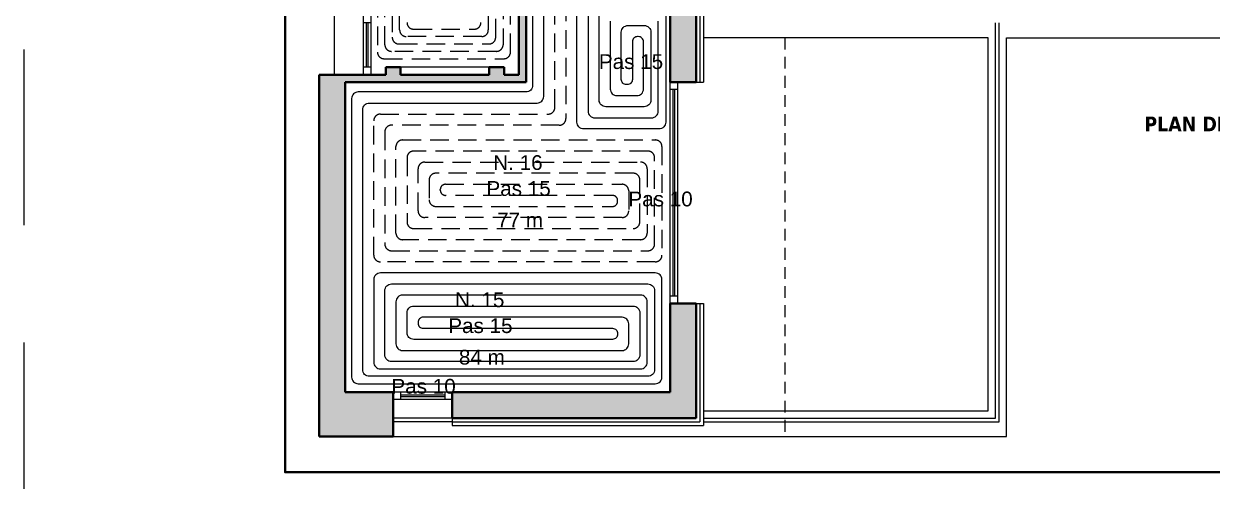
# Model space of a CAD drawing. Header units: millimetres. Extents: x 898 to 1196, y 229 to 443.
# Drawn here: x 1153.16 to 1169.25, y 336.93 to 343.12 of the extents above; entities that cross this region are included whole.
import ezdxf

# ---------------------------------------------------------------- set-up
doc = ezdxf.new("R2010")
doc.units = ezdxf.units.MM
for name, pattern in [('DASHED2', [0.375, 0.25, -0.125]), ('HIDDEN2', [4.7625, 3.175, -1.5875]), ('Projeté', [3.96875, 2.38125, -1.5875]), ('TRATTEGGIATA', [0.75, 0.5, -0.25])]:
    doc.linetypes.add(name, pattern=pattern)
for name, color, linetype in [('02-mandata', 1, 'Continuous'), ('Texte', 2, 'Continuous'), ('TEXTE CH SOL', 7, 'Continuous')]:
    doc.layers.add(name, color=color, linetype=linetype)
for name, color, linetype, lineweight in [('03-ritorno', 5, 'TRATTEGGIATA', 25), ('A-FLOR-OVHD', 1, 'Projeté', 18), ('p allége', 1, 'Continuous', 20), ('p caché', 3, 'HIDDEN2', 20), ('p hachure', 253, 'Continuous', 15), ('p menuiserie', 5, 'Continuous', 20), ('p mur', 7, 'Continuous', 40)]:
    doc.layers.add(name, color=color, linetype=linetype, lineweight=lineweight)
doc.styles.add('sansserif', font='SANSS___.TTF', dxfattribs={"width": 0.7})

# ---------------------------------------------------------------- blocks, each defined once
blk = doc.blocks.new('*U24')
at = {"layer": 'p menuiserie'}
for p, q in [((0.8, 0), (0, 0)), ((0.8, -0.1), (0, -0.1)), ((0.1, 0), (0.1, -0.1)), ((0.7, -0.04), (0.1, -0.04)), ((0.7, -0.06), (0.1, -0.06)), ((0.7, 0), (0.7, -0.1))]:
    blk.add_line(p, q, dxfattribs=at)
blk = doc.blocks.new('*U25')
at = {"layer": 'p menuiserie'}
for p, q in [((0.8, 0), (0, 0)), ((0.8, -0.1), (0, -0.1)), ((0.1, 0), (0.1, -0.1)), ((0.7, -0.04), (0.1, -0.04)), ((0.7, -0.06), (0.1, -0.06)), ((0.7, 0), (0.7, -0.1))]:
    blk.add_line(p, q, dxfattribs=at)
blk = doc.blocks.new('*U26')
at = {"layer": 'p menuiserie'}
for p, q in [((3, 0), (0, 0)), ((3, -0.1), (0, -0.1)), ((0.1, 0), (0.1, -0.1)), ((2.9, -0.04), (0.1, -0.04)), ((2.9, -0.06), (0.1, -0.06)), ((2.9, 0), (2.9, -0.1))]:
    blk.add_line(p, q, dxfattribs=at)

msp = doc.modelspace()

# ---------------------------------------------------------------- hatches: boundary and pattern name
at = {"layer": 'p hachure', "transparency": 33554559}
h = msp.add_hatch(color=256, dxfattribs=at)
h.dxf.hatch_style = 1
h.paths.add_polyline_path([(1162.363, 343.234), (1162.263, 343.234), (1162.263, 342.334), (1161.913, 342.334), (1161.913, 343.484), (1161.163, 343.484), (1161.163, 345.884), (1161.863, 345.884), (1161.863, 345.784), (1161.263, 345.784), (1161.263, 343.584), (1162.363, 343.584)])
h = msp.add_hatch(color=256, dxfattribs=at)
h.dxf.hatch_style = 1
h.paths.add_polyline_path([(1157.513, 342.334), (1159.963, 342.334), (1159.963, 344.234), (1159.863, 344.234), (1159.863, 342.434), (1159.663, 342.434), (1159.663, 342.534), (1159.463, 342.534), (1159.463, 342.434), (1158.263, 342.434), (1158.263, 342.534), (1158.063, 342.534), (1158.063, 342.434), (1157.163, 342.434), (1157.163, 337.534), (1158.163, 337.534), (1158.163, 338.134), (1157.513, 338.134)])
h = msp.add_hatch(color=256, dxfattribs=at)
h.dxf.hatch_style = 1
h.paths.add_polyline_path([(1158.963, 337.784), (1162.263, 337.784), (1162.263, 339.334), (1161.913, 339.334), (1161.913, 338.134), (1158.963, 338.134)])

# ---------------------------------------------------------------- linework, layer by layer
at = {"layer": '02-mandata'}
for points in [[(1160.05, 344.61), (1160.05, 342.29, -0.414214), (1159.96, 342.2), (1157.69, 342.2, 0.414214), (1157.6, 342.11), (1157.6, 338.34, 0.414214), (1157.69, 338.25), (1161.71, 338.25, 0.414214), (1161.8, 338.34), (1161.8, 339.66, 0.414214), (1161.71, 339.75), (1157.99, 339.75, 0.414214), (1157.9, 339.66), (1157.9, 338.54, 0.414214), (1157.99, 338.45), (1161.51, 338.45, 0.414214), (1161.6, 338.54), (1161.6, 339.36, 0.414214), (1161.51, 339.45), (1158.29, 339.45, 0.414214), (1158.2, 339.36), (1158.2, 338.79, 0.414214), (1158.29, 338.7), (1161.26, 338.7, 0.414214), (1161.35, 338.79), (1161.35, 339.06, 0.414214), (1161.26, 339.15), (1158.57, 339.15, 0.414214), (1158.5, 339.08), (1158.5, 339.07, 0.414214), (1158.57, 339), (1161.13, 339, -0.414214), (1161.2, 338.93), (1161.2, 338.92, -0.414214), (1161.13, 338.85), (1158.44, 338.85, -0.414214), (1158.35, 338.94), (1158.35, 339.21, -0.414214), (1158.44, 339.3), (1161.41, 339.3, -0.414214), (1161.5, 339.21), (1161.5, 338.64, -0.414214), (1161.41, 338.55), (1158.14, 338.55, -0.414214), (1158.05, 338.64), (1158.05, 339.51, -0.414214), (1158.14, 339.6), (1161.61, 339.6, -0.414214), (1161.7, 339.51), (1161.7, 338.44, -0.414214), (1161.61, 338.35), (1157.84, 338.35, -0.414214), (1157.75, 338.44), (1157.75, 341.96, -0.414214), (1157.84, 342.05), (1160.11, 342.05, 0.414214), (1160.2, 342.14), (1160.2, 344.46, -0.414214)], [(1161.85, 343.31), (1161.85, 341.79, -0.414214), (1161.76, 341.7), (1160.74, 341.7, -0.414214), (1160.65, 341.79), (1160.65, 344.01, -0.414214)], [(1160.8, 343.46), (1160.8, 341.94, 0.414214), (1160.89, 341.85), (1161.66, 341.85, 0.414214), (1161.75, 341.94), (1161.75, 343.16, 0.414214)], [(1161.1, 343.16), (1161.1, 342.24, 0.414214), (1161.19, 342.15), (1161.46, 342.15, 0.414214), (1161.55, 342.24), (1161.55, 342.88, 0.414214), (1161.48, 342.95), (1161.47, 342.95, 0.414214), (1161.4, 342.88), (1161.4, 342.65), (1161.4, 342.6), (1161.4, 342.37, -0.414214), (1161.33, 342.3), (1161.32, 342.3, -0.414214), (1161.25, 342.37), (1161.25, 343.01, -0.414214), (1161.34, 343.1), (1161.56, 343.1, -0.414214), (1161.65, 343.01), (1161.65, 342.09, -0.414214), (1161.56, 342), (1161.04, 342, -0.414214), (1160.95, 342.09), (1160.95, 343.31, -0.414214)]]:
    msp.add_lwpolyline(points, format="xyb", dxfattribs=at)
at = {"layer": '03-ritorno', "color": 5, "linetype": 'DASHED2'}
for points in [[(1157.95, 345.71), (1157.95, 342.74, 0.414214), (1158.04, 342.65), (1159.66, 342.65, 0.414214), (1159.75, 342.74), (1159.75, 344.66, 0.414214)], [(1159.65, 344.56), (1159.65, 342.84, -0.414214), (1159.56, 342.75), (1158.14, 342.75, -0.414214), (1158.05, 342.84), (1158.05, 345.61, -0.414214)], [(1158.15, 345.51), (1158.15, 342.94, 0.414214), (1158.24, 342.85), (1159.46, 342.85, 0.414214), (1159.55, 342.94), (1159.55, 344.46, 0.414214)], [(1159.45, 344.36), (1159.45, 343.04, -0.414214), (1159.36, 342.95), (1158.34, 342.95, -0.414214), (1158.25, 343.04), (1158.25, 345.41, -0.414214)], [(1160.5, 344.16), (1160.5, 341.84, -0.414214), (1160.41, 341.75), (1158.14, 341.75, 0.414214), (1158.05, 341.66), (1158.05, 340.14, 0.414214), (1158.14, 340.05), (1161.61, 340.05, 0.414214), (1161.7, 340.14), (1161.7, 341.31, 0.414214), (1161.61, 341.4), (1158.44, 341.4, 0.414214), (1158.35, 341.31), (1158.35, 340.44, 0.414214), (1158.44, 340.35), (1161.41, 340.35, 0.414214), (1161.5, 340.44), (1161.5, 341.01, 0.414214), (1161.41, 341.1), (1158.74, 341.1, 0.414214), (1158.65, 341.01), (1158.65, 340.74, 0.414214), (1158.74, 340.65), (1161.13, 340.65, 0.414214), (1161.2, 340.72), (1161.2, 340.73, 0.414214), (1161.13, 340.8), (1158.87, 340.8, -0.414214), (1158.8, 340.87), (1158.8, 340.88, -0.414214), (1158.87, 340.95), (1161.26, 340.95, -0.414214), (1161.35, 340.86), (1161.35, 340.59, -0.414214), (1161.26, 340.5), (1158.59, 340.5, -0.414214), (1158.5, 340.59), (1158.5, 341.16, -0.414214), (1158.59, 341.25), (1161.51, 341.25, -0.414214), (1161.6, 341.16), (1161.6, 340.29, -0.414214), (1161.51, 340.2), (1158.29, 340.2, -0.414214), (1158.2, 340.29), (1158.2, 341.46, -0.414214), (1158.29, 341.55), (1161.71, 341.55, -0.414214), (1161.8, 341.46), (1161.8, 339.99, -0.414214), (1161.71, 339.9), (1157.99, 339.9, -0.414214), (1157.9, 339.99), (1157.9, 341.81, -0.414214), (1157.99, 341.9), (1160.26, 341.9, 0.414214), (1160.35, 341.99), (1160.35, 344.31, -0.414214)], [(1158.35, 343.14, 0.414214), (1158.44, 343.05), (1159.26, 343.05, 0.414214), (1159.35, 343.14)]]:
    msp.add_lwpolyline(points, format="xyb", dxfattribs=at)
at = {"layer": 'A-FLOR-OVHD'}
msp.add_line((1153.163, 358.652), (1153.163, 331.329), dxfattribs=at)
at = {"layer": 'p allége'}
for p, q in [((1157.363, 343.234), (1157.363, 342.434)), ((1166.313, 337.784), (1166.313, 343.134)), ((1166.363, 337.734), (1166.363, 343.134)), ((1166.213, 342.934), (1162.363, 342.934)), ((1166.213, 337.884), (1166.213, 342.934)), ((1166.463, 337.534), (1166.463, 342.934)), ((1166.463, 342.934), (1173.263, 342.934)), ((1159.463, 342.534), (1158.263, 342.534)), ((1158.963, 337.784), (1158.163, 337.784)), ((1162.363, 337.884), (1166.213, 337.884)), ((1162.363, 337.784), (1166.313, 337.784)), ((1158.963, 337.734), (1158.163, 337.734)), ((1162.363, 337.734), (1166.363, 337.734)), ((1158.163, 337.534), (1166.463, 337.534))]:
    msp.add_line(p, q, dxfattribs=at)
at = {"layer": 'p caché', "ltscale": 0.05}
msp.add_line((1163.463, 342.934), (1163.463, 337.534), dxfattribs=at)
at = {"layer": 'p menuiserie'}
for p, q in [((1162.313, 343.234), (1162.313, 342.334)), ((1162.363, 343.234), (1162.363, 342.334)), ((1162.263, 342.334), (1162.363, 342.334)), ((1162.263, 339.334), (1162.363, 339.334)), ((1162.313, 339.334), (1162.313, 337.734)), ((1162.363, 339.334), (1162.363, 337.684)), ((1158.963, 337.784), (1158.963, 337.684)), ((1158.963, 337.734), (1162.313, 337.734)), ((1158.963, 337.684), (1162.363, 337.684))]:
    msp.add_line(p, q, dxfattribs=at)
at = {"layer": 'p mur'}
for p, q in [((1159.863, 342.434), (1159.863, 344.234)), ((1159.963, 342.334), (1159.963, 344.234)), ((1161.913, 343.484), (1161.913, 342.334)), ((1162.263, 343.234), (1162.263, 342.334)), ((1158.063, 342.434), (1157.163, 342.434)), ((1157.163, 342.434), (1157.163, 337.534)), ((1158.263, 342.534), (1158.063, 342.534)), ((1158.063, 342.534), (1158.063, 342.434)), ((1158.263, 342.534), (1158.263, 342.434)), ((1158.263, 342.434), (1159.463, 342.434)), ((1159.463, 342.434), (1159.463, 342.534)), ((1159.663, 342.534), (1159.463, 342.534)), ((1159.663, 342.434), (1159.663, 342.534)), ((1159.863, 342.434), (1159.663, 342.434)), ((1157.513, 342.334), (1157.513, 338.134)), ((1157.513, 342.334), (1159.963, 342.334)), ((1161.913, 342.334), (1162.263, 342.334)), ((1161.913, 339.334), (1161.913, 338.134)), ((1161.913, 339.334), (1162.263, 339.334)), ((1162.263, 339.334), (1162.263, 337.784)), ((1157.513, 338.134), (1158.163, 338.134)), ((1158.163, 338.134), (1158.163, 337.534)), ((1158.963, 338.134), (1158.963, 337.784)), ((1158.963, 338.134), (1161.913, 338.134)), ((1158.963, 337.784), (1162.263, 337.784)), ((1157.163, 337.534), (1158.163, 337.534))]:
    msp.add_line(p, q, dxfattribs=at)
msp.add_lwpolyline([(1156.7, 355.15), (1174.15, 355.15), (1174.15, 337.05), (1156.7, 337.05)], close=True, dxfattribs=at)

# ---------------------------------------------------------------- block references
at = {"layer": 'p menuiserie', "rotation": 269.9999999999999}
for name, p in [('*U24', (1157.863, 343.234)), ('*U26', (1162.013, 342.334))]:
    msp.add_blockref(name, p, dxfattribs=at)
at = {"layer": 'p menuiserie'}
msp.add_blockref('*U25', (1158.163, 338.134), dxfattribs=at)

# ---------------------------------------------------------------- texts
at = {"layer": 'Texte', "color": 0, "insert": (1172.4, 342.2), "char_height": 0.2, "width": 5.60202, "attachment_point": 3}
msp.add_mtext('{\\fTahoma|b0|i0|c0|p34;Chauffage par le sol\\P\\fTahoma|b1|i0|c0|p34;PLAN DE DISTRIBUTION BASSE TEMPERATURE\\PPLAN ETAGE}', dxfattribs=at)
at = {"layer": 'TEXTE CH SOL', "color": 7, "lineweight": 25, "style": 'sansserif', "oblique": 0, "width": 1}
for s, p in [('Pas 15', (1160.946, 342.511)), ('Pas 15', (1159.425, 340.793)), ('Pas 10', (1161.346, 340.651)), ('Pas 15', (1158.908, 338.936)), ('Pas 10', (1158.139, 338.115))]:
    msp.add_text(s, height=0.2, rotation=0, dxfattribs=at).set_placement(p)
at = {"layer": 'TEXTE CH SOL', "color": 7, "lineweight": 25, "style": 'sansserif', "oblique": 360, "width": 1}
for s, p in [('N. 16', (1159.517, 341.144)), ('77 m', (1159.569, 340.366)), ('N. 15', (1159, 339.287)), ('84 m', (1159.052, 338.509))]:
    msp.add_text(s, height=0.2, dxfattribs=at).set_placement(p)

doc.saveas('drawing.dxf')
